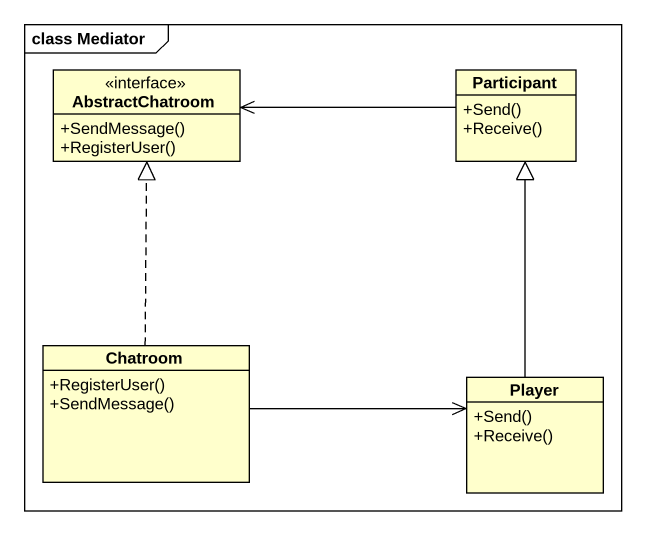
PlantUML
@startuml
mainframe class Mediator
hide circle
hide empty members
skinparam classAttributeIconSize 0
interface AbstractChatroom {
  +SendMessage()
  +RegisterUser()
}
class "Participant" as Participant_ {
  +Send()
  +Receive()
}
class Chatroom {
  +RegisterUser()
  +SendMessage()
}
class Player {
  +Send()
  +Receive()
}
Participant_ -left-> AbstractChatroom
Chatroom .up.|> AbstractChatroom
Chatroom -right-> Player
Player -up-|> Participant_
@enduml
